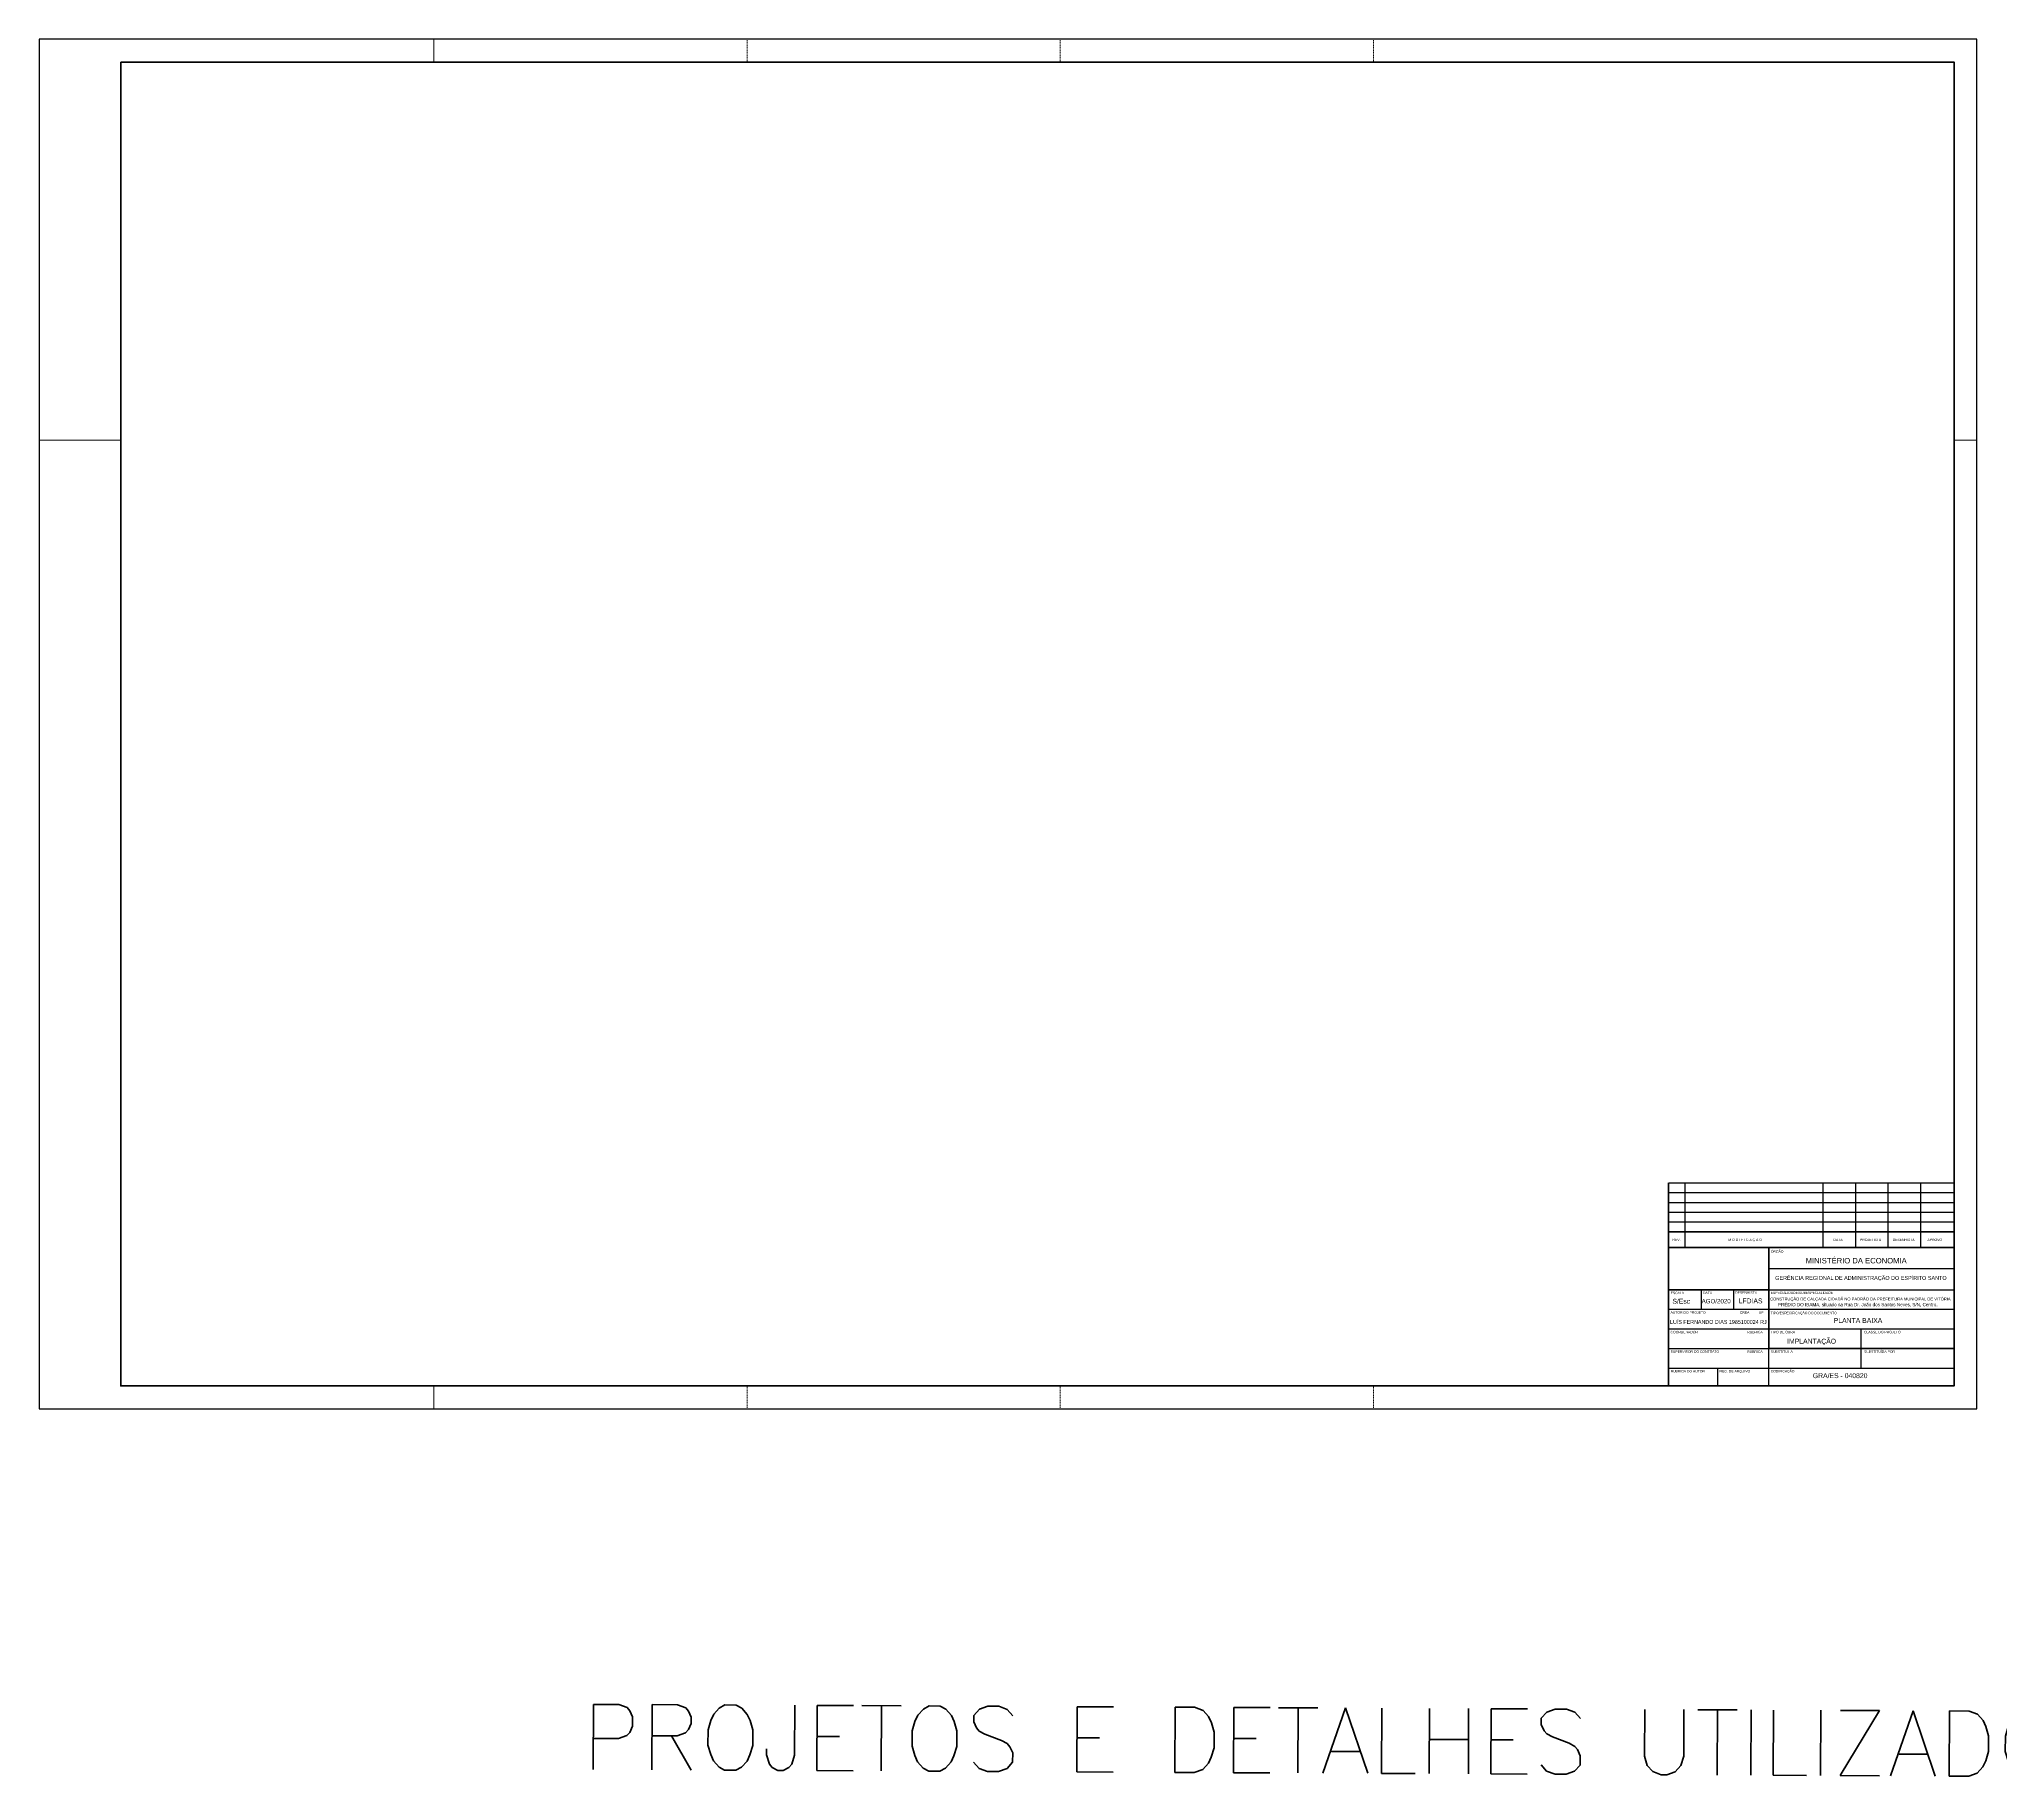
# Model space of a CAD drawing. Extents: x -1057 to 3416, y -340 to 4111.
# Drawn here: x 586 to 1187, y 794 to 1328 of the extents above; entities that cross this region are included whole.
import ezdxf
from ezdxf.enums import TextEntityAlignment as Align

# ---------------------------------------------------------------- set-up
doc = ezdxf.new("R2010")
doc.units = 0
doc.header["$LTSCALE"] = 50
doc.linetypes.add('CONTINU', pattern=[0])
doc.linetypes.add('DGN Style 1', pattern=[0.003115, 5.18318e-06, -0.00311])
for name, color, linetype, lineweight in [('Carimbo', 7, 'Continuous', 0), ('Margem A2', 8, 'DGN Style 1', 0), ('Margem A3', 8, 'DGN Style 1', 0), ('Margem Interna', 7, 'Continuous', 0)]:
    doc.layers.add(name, color=color, linetype=linetype, lineweight=lineweight)
doc.styles.get("Standard").update_dxf_attribs({"font": 'romans.shx'})
doc.styles.add('Style-Arial', font='arial.ttf')

msp = doc.modelspace()

# ---------------------------------------------------------------- linework, layer by layer
at = {"layer": 'Carimbo', "lineweight": 40}
for p, q in [((1085.373, 977.162), (1085.373, 914.862)), ((1085.373, 962.162), (1172.873, 962.162)), ((1085.373, 957.362), (1172.873, 957.362)), ((1116.073, 957.362), (1116.073, 926.362)), ((1116.073, 944.362), (1085.373, 944.362)), ((1116.073, 926.362), (1172.873, 926.362))]:
    msp.add_line(p, q, dxfattribs=at)
at = {"layer": 'Carimbo', "lineweight": -3}
for p, q in [((1085.423, 977.162), (1172.873, 977.162)), ((1085.423, 974.162), (1172.873, 974.162)), ((1090.423, 957.362), (1090.423, 977.162)), ((1132.723, 957.362), (1132.723, 977.162)), ((1142.723, 957.362), (1142.723, 977.162)), ((1152.723, 957.362), (1152.723, 977.162)), ((1162.723, 957.362), (1162.723, 977.162)), ((1085.423, 971.162), (1172.873, 971.162)), ((1085.423, 968.162), (1172.873, 968.162)), ((1085.423, 965.162), (1172.873, 965.162)), ((1116.073, 950.862), (1172.873, 950.862)), ((1095.373, 944.362), (1095.373, 938.362)), ((1105.223, 944.362), (1105.223, 938.362)), ((1116.073, 944.362), (1172.873, 944.362)), ((1085.373, 938.362), (1172.873, 938.362)), ((1085.373, 932.362), (1172.873, 932.362)), ((1144.323, 932.362), (1144.323, 920.362)), ((1085.373, 926.362), (1116.073, 926.362)), ((1116.073, 914.862), (1116.073, 926.362)), ((1085.373, 920.362), (1172.873, 920.362)), ((1100.323, 920.362), (1100.323, 914.862))]:
    msp.add_line(p, q, dxfattribs=at)
at = {"layer": 'Margem A2', "color": 8, "linetype": 'Continuous', "lineweight": -3}
msp.add_lwpolyline([(585.873, 907.862), (1179.873, 907.862), (1179.873, 1327.862), (585.873, 1327.862)], close=True, dxfattribs=at)
at = {"layer": 'Margem A3'}
for p, q in [((585.873, 1327.862), (610.873, 1327.862)), ((802.873, 1327.862), (802.873, 1320.862)), ((898.873, 1327.862), (898.873, 1320.862)), ((994.873, 1327.862), (994.873, 1320.862)), ((802.873, 907.862), (802.873, 914.862)), ((898.873, 907.862), (898.873, 914.862)), ((994.873, 907.862), (994.873, 914.862)), ((1179.873, 907.862), (1172.873, 907.862))]:
    msp.add_line(p, q, dxfattribs=at)
at = {"layer": 'Margem Interna'}
for p, q in [((706.873, 1327.862), (706.873, 1320.862)), ((1179.873, 1327.862), (1179.873, 1327.862)), ((585.873, 1204.862), (610.873, 1204.862)), ((1179.873, 1204.862), (1172.873, 1204.862)), ((706.873, 907.862), (706.873, 914.862))]:
    msp.add_line(p, q, dxfattribs=at)
at = {"layer": 'Margem Interna', "lineweight": 70}
msp.add_lwpolyline([(610.873, 1320.862), (1172.873, 1320.862), (1172.873, 914.862), (610.873, 914.862)], close=True, dxfattribs=at)

# ---------------------------------------------------------------- texts
at = {"layer": 'Carimbo', "linetype": 'Continuous', "lineweight": -3, "style": 'Style-Arial'}
for s, p in [('REV.', (1086.573, 959.312)), ('M O D I F I C A Ç Ã O', (1103.673, 959.311)), ('ÓRGÃO', (1116.673, 955.712)), ('DATA', (1135.923, 959.311)), ('PROJETISTA', (1144.073, 959.311)), ('DESENHISTA', (1154.073, 959.311)), ('APROVO', (1164.723, 959.311)), ('ESCALA', (1085.973, 943.012)), ('DATA', (1095.923, 943.012)), ('DESENHISTA', (1105.773, 943.112)), ('ESPECIALIDADE/SUBESPECIALIDADE', (1116.673, 943.062)), ('AUTOR DO PROJETO                                    CREA          UF', (1085.973, 937.012)), ('TIPO/ESPECIFICAÇÃO DO DOCUMENTO', (1116.673, 936.862)), ('COORDENADOR', (1085.973, 931.012)), ('TIPO DE OBRA', (1116.673, 931.012)), ('CLASSE DO PROJETO', (1145.273, 931.011)), ('SUPERVISOR DO CONTRATO', (1085.973, 925.012)), ('SUBSTITUI  A', (1116.673, 925.012)), ('SUBSTITUÍDA POR', (1145.273, 925.012)), ('RUBRICA DO AUTOR', (1085.973, 919.012)), ('REG. DE ARQUIVO', (1100.973, 919.012)), ('CODIFICAÇÃO', (1116.673, 919.012))]:
    msp.add_text(s, height=0.75, rotation=0.005814, dxfattribs=at).set_placement(p)
at = {"layer": 'Carimbo', "linetype": 'Continuous', "lineweight": -3, "ltscale": 6, "style": 'Style-Arial'}
for s, height, p in [('MINISTÉRIO DA ECONOMIA', 1.678, (1127.376, 952.44)), ('GERÊNCIA REGIONAL DE ADMINISTRAÇÃO DO ESPÍRITO SANTO', 1.19857, (1118.043, 947.378)), ('S/Esc', 1.4982, (1086.532, 940.092)), ('AGO/2020', 1.3484, (1095.504, 940.192)), ('LFDIAS', 1.4982, (1106.841, 940.192)), (' CONSTRUÇÃO DE CALÇADA CIDADÃ NO PADRÃO DA PREFEITURA MUNICIPAL DE VITÓRIA', 0.89893, (1116.154, 941.068)), ('LUÍS FERNANDO DIAS 1985100024 RJ', 1.1746, (1085.794, 933.899)), ('PLANTA BAIXA', 1.49822, (1135.993, 934.19)), ('IMPLANTAÇÃO', 1.49822, (1121.706, 927.838)), ('GRA/ES - 040820', 1.49822, (1129.581, 917.26))]:
    msp.add_text(s, height=height, rotation=0.005814, dxfattribs=at).set_placement(p)
msp.add_text(' PRÉDIO DO IBAMA, situado na Rua Dr. João dos Santos Neves, S/N, Centro. ', height=1.0068, rotation=0.005814, dxfattribs=at).set_placement((1143.373, 939.305), align=Align.CENTER)
at = {"layer": 'Carimbo', "linetype": 'Continuous', "lineweight": -3, "style": 'Style-Arial'}
for p in [(1114.199, 931.012), (1114.199, 925.013)]:
    msp.add_text('RUBRICA', height=0.75, rotation=0.005814, dxfattribs=at).set_placement(p, align=Align.RIGHT)
at = {"layer": 'Margem A3', "color": 7, "linetype": 'CONTINU', "lineweight": -2}
msp.add_text('PROJETOS E DETALHES UTILIZADOS NO DESENHO', height=20, rotation=359.723282, dxfattribs=at).set_placement((752.265, 797.232))

doc.saveas('drawing.dxf')
